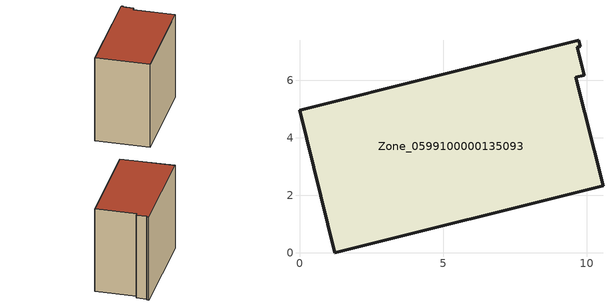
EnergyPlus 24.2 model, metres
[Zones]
Zone_0599100000135093
 floor ground (C_G): 9.67,7.16 9.91,6.19 9.62,6.11 10.57,2.34 1.24,0 0,4.96 9.73,7.4 9.78,7.19 z0
 wall outside (C_F): 9.91,6.19 9.67,7.16 9.78,7.19 9.73,7.4 0,4.96 1.24,0 10.57,2.34 9.62,6.11 9.91,6.19 z0:8.51
 roof outside (C_R): 0,4.96 1.24,0 10.57,2.34 9.62,6.11 9.91,6.19 9.67,7.16 9.78,7.19 9.73,7.4 z8.51
[BUILDING]
Pand.0599100000135093: North Axis=0; Terrain=City; Loads Convergence Tolerance Value=0.04; Temperature Convergence Tolerance Value=0.4; Solar Distribution=FullExterior; Maximum Number of Warmup Days=25; Minimum Number of Warmup Days=1
[Site:Location]
Rotterdam.The.Hague.AP_ZH_NLD Design_Conditions: Latitude=51.96; Longitude=4.45; Time Zone=1; Elevation=-4.5
[SITE:GROUNDTEMPERATURE:BUILDINGSURFACE]
18, 18, 18, 18, 18, 18, 18, 18, 18, 18, 18, 18
[MATERIAL] Thermal Absorptance=0.9; Solar Absorptance=0.7; Visible Absorptance=0.7
Name | Roughness | Thickness | Conductivity | Density | Specific Heat
G.TI.1975-1991 | MediumSmooth | 0.15 | 0.288461 | 540 | 1210
F.TI.1975-1991 | Rough | 0.3 | 0.230769 | 1920 | 840
R.TI.1975-1991 | MediumRough | 0.2 | 0.153846 | 1500 | 1000
[CONSTRUCTION]
C_G: G.TI.1975-1991
C_F: F.TI.1975-1991
C_R: R.TI.1975-1991
[ZONE]
Zone_0599100000135093: Type=1; Multiplier=1; Ceiling Height=Autocalculate; Volume=Autocalculate; Floor Area=autocalculate; Part of Total Floor Area=Yes
[ZONEINFILTRATION:DESIGNFLOWRATE]
Infil_Zone_0599100000135093: Zone or ZoneList or Space or SpaceList=Zone_0599100000135093; Schedule=AlwaysOn; Design Flow Rate Calculation Method=Flow/Area; Flow Rate per Floor Area=0.003; Constant Term Coefficient=1; Temperature Term Coefficient=0; Velocity Term Coefficient=0; Velocity Squared Term Coefficient=0
[HVACTEMPLATE:ZONE:IDEALLOADSAIRSYSTEM]
Zone_0599100000135093: Maximum Heating Supply Air Temperature=50; Minimum Cooling Supply Air Temperature=13; Maximum Heating Supply Air Humidity Ratio=0.0156; Minimum Cooling Supply Air Humidity Ratio=0.0077; Heating Limit=NoLimit; Cooling Limit=NoLimit; Dehumidification Control Type=ConstantSensibleHeatRatio; Cooling Sensible Heat Ratio=0.7; Dehumidification Setpoint=60; Humidification Control Type=None; Humidification Setpoint=30; Outdoor Air Method=None; Outdoor Air Flow Rate per Person=0.00944; Outdoor Air Flow Rate per Zone Floor Area=0; Outdoor Air Flow Rate per Zone=0; Demand Controlled Ventilation Type=None; Outdoor Air Economizer Type=NoEconomizer; Heat Recovery Type=None; Sensible Heat Recovery Effectiveness=0.7; Latent Heat Recovery Effectiveness=0.65
[ZONECONTROL:THERMOSTAT]
ThermostatControl_Zone_0599100000135093: Zone or ZoneList=Zone_0599100000135093; Control Type Schedule=DualSetpointControlType; Control 1=Thermostat_Zone_0599100000135093; Temperature Difference Between Cutout And Setpoint=0
[THERMOSTATSETPOINT:DUALSETPOINT]
Thermostat_Zone_0599100000135093: Heating Setpoint Temperature Schedule=HeatingSetpoint_Zone_0599100000135093; Cooling Setpoint Temperature Schedule=CoolingSetpoint_Zone_0599100000135093
[SCHEDULE:COMPACT]
HeatingSetpoint_Zone_0599100000135093: Through: 12/31, For: AllDays, Until: 24:00, 21
CoolingSetpoint_Zone_0599100000135093: Through: 12/31, For: AllDays, Until: 24:00, 24
DualSetpointControlType: Through: 12/31, For: AllDays, Until: 24:00, 4
AlwaysOn: Through: 12/31, For: AllDays, Until: 24:00, 1
